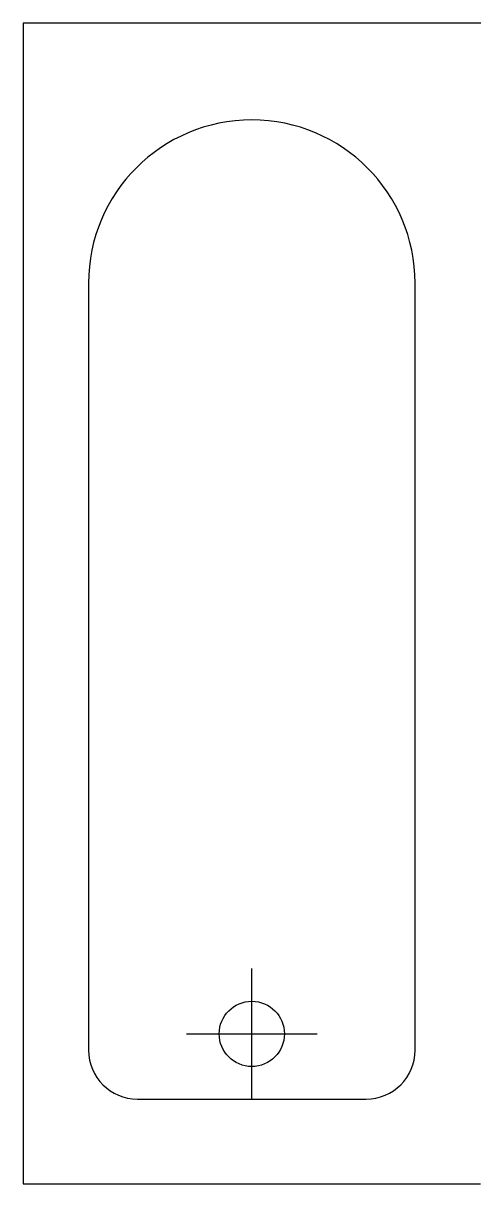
# Model space of a CAD drawing. Header units: millimetres. Extents: x 493 to 560, y 1077 to 1247.
import ezdxf

# ---------------------------------------------------------------- set-up
doc = ezdxf.new("R2010")
doc.units = ezdxf.units.MM

msp = doc.modelspace()

# ---------------------------------------------------------------- linework, layer by layer
for p, q in [((492.84, 1246.6), (492.84, 1076.6)), ((559.84, 1246.6), (492.84, 1246.6)), ((502.4, 1208.53), (502.4, 1096.17)), ((550.21, 1096.17), (550.21, 1208.53)), ((526.31, 1089), (526.31, 1108.12)), ((516.75, 1098.56), (535.87, 1098.56)), ((509.57, 1089), (543.04, 1089)), ((492.84, 1076.6), (559.81, 1076.6))]:
    msp.add_line(p, q)
msp.add_circle((526.31, 1098.56), 4.78)
for centre, radius, start, end in [((526.31, 1208.53), 23.91, 360, 180), ((509.57, 1096.17), 7.17, 180, 270), ((543.04, 1096.17), 7.17, 270, 0)]:
    msp.add_arc(centre, radius, start, end)

doc.saveas('drawing.dxf')
